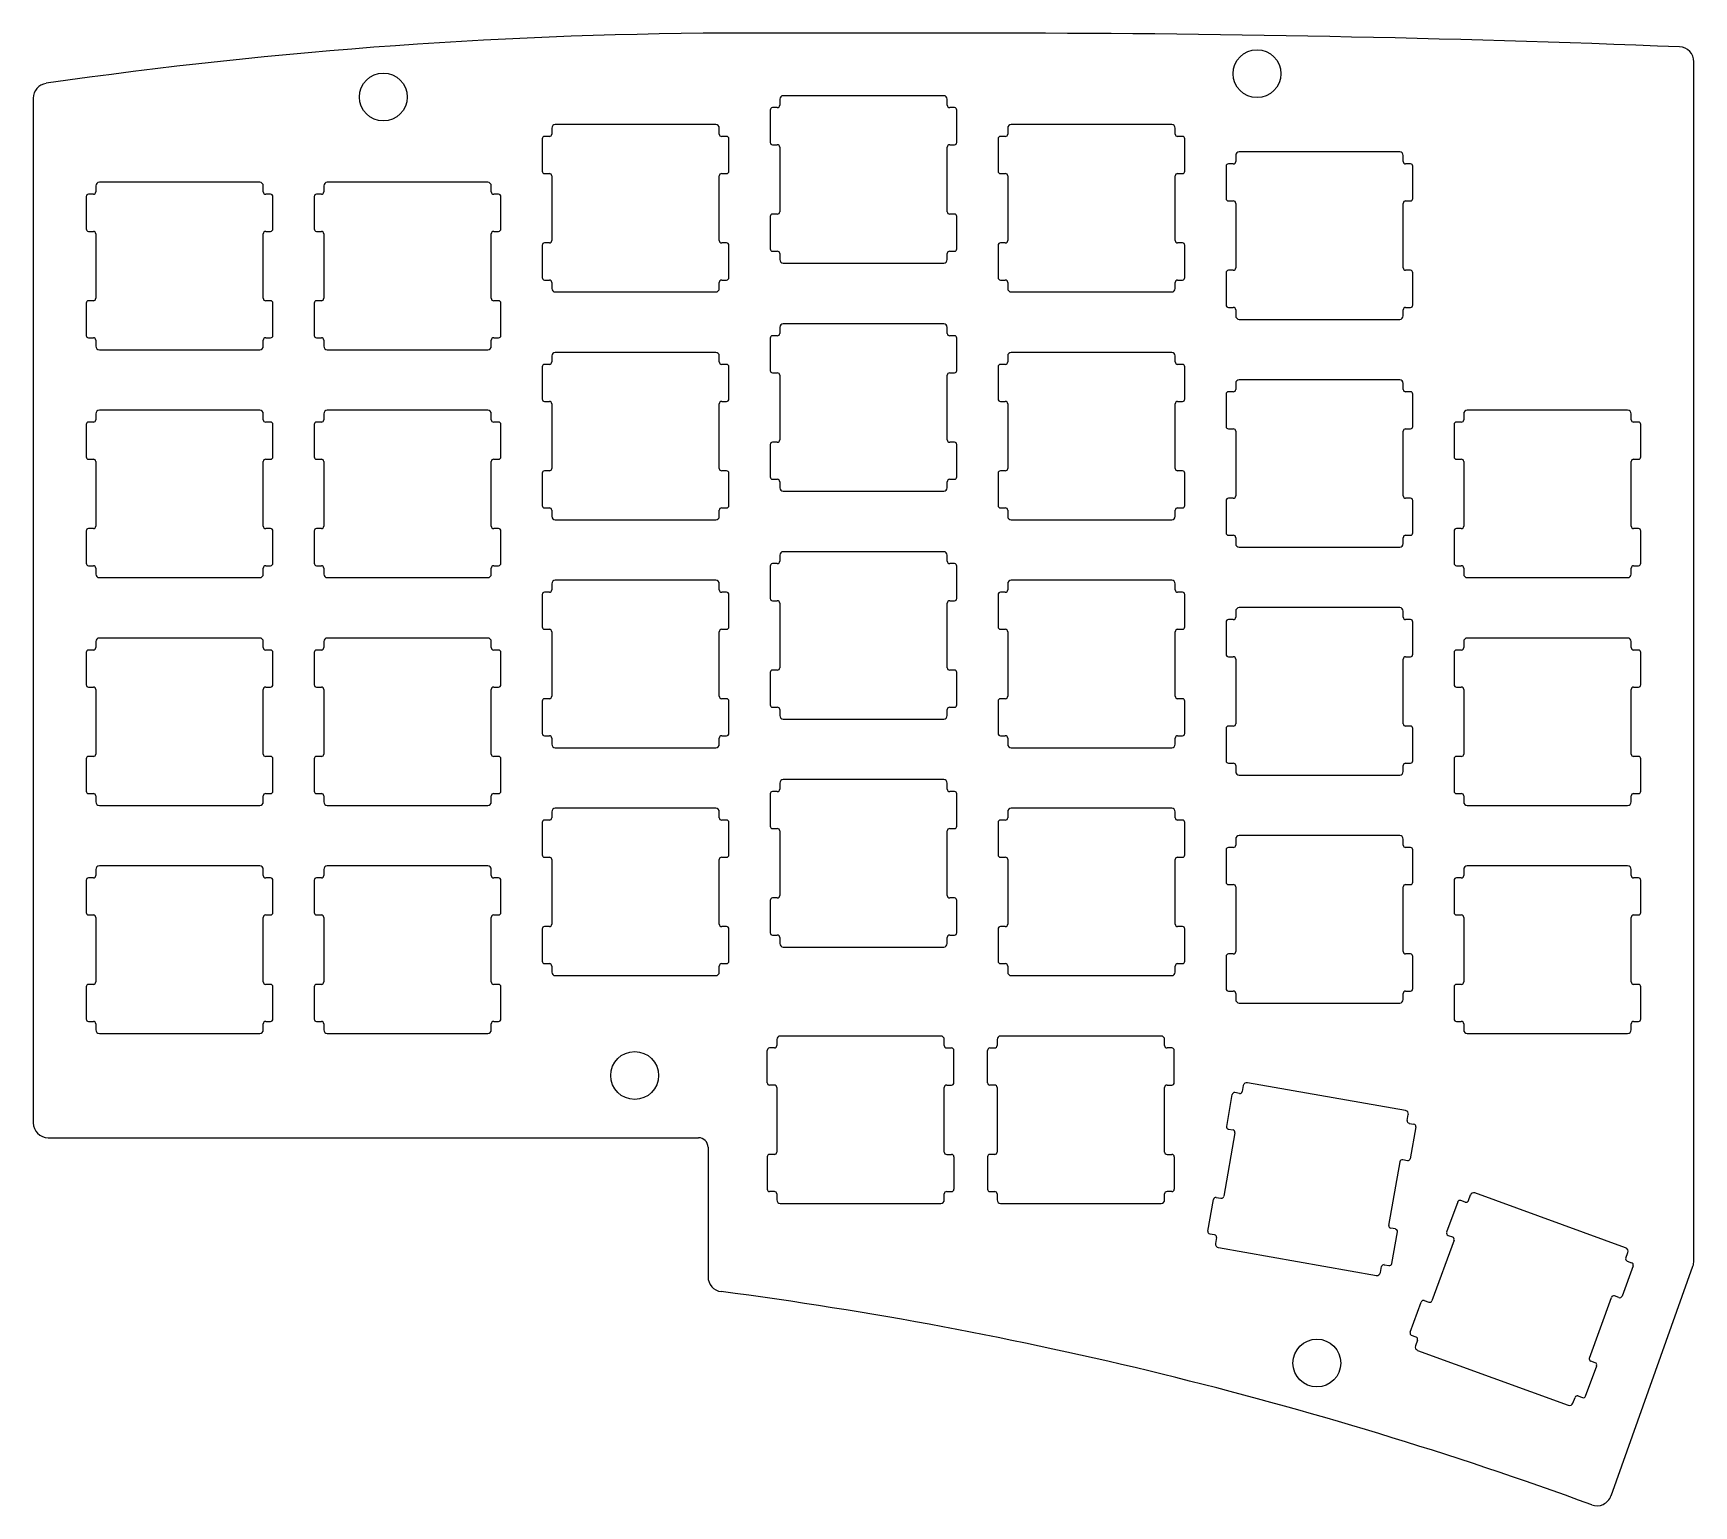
# Model space of a CAD drawing. Header units: millimetres. Extents: x -12 to 127, y -104 to 19.
import ezdxf

# ---------------------------------------------------------------- set-up
doc = ezdxf.new("R2010")
doc.units = ezdxf.units.MM

msp = doc.modelspace()

# ---------------------------------------------------------------- linework, layer by layer
at = {"color": 7, "linetype": 'Continuous', "lineweight": 25}
for p, q in [((66.88, 19.46), (47.42, 19.46)), ((126.53, -83.18), (126.53, 17.07)), ((-12.22, 14.03), (-12.22, -71.62)), ((50.15, 13.94), (50.15, 13.44)), ((63.85, 14.24), (50.45, 14.24)), ((64.15, 13.44), (64.15, 13.94)), ((49.35, 13.04), (49.35, 10.34)), ((49.95, 13.24), (49.55, 13.24)), ((64.75, 13.24), (64.35, 13.24)), ((64.95, 10.34), (64.95, 13.04)), ((31.1, 11.53), (31.1, 11.03)), ((44.8, 11.83), (31.4, 11.83)), ((45.1, 11.03), (45.1, 11.53)), ((69.2, 11.53), (69.2, 11.03)), ((82.9, 11.83), (69.5, 11.83)), ((83.2, 11.03), (83.2, 11.53)), ((30.3, 10.63), (30.3, 7.93)), ((30.9, 10.83), (30.5, 10.83)), ((45.7, 10.83), (45.3, 10.83)), ((45.9, 7.93), (45.9, 10.63)), ((49.55, 10.14), (49.95, 10.14)), ((50.15, 9.94), (50.15, 4.54)), ((64.15, 4.54), (64.15, 9.94)), ((64.35, 10.14), (64.75, 10.14)), ((68.4, 10.63), (68.4, 7.93)), ((69, 10.83), (68.6, 10.83)), ((83.8, 10.83), (83.4, 10.83)), ((84, 7.93), (84, 10.63)), ((87.45, 8.34), (87.45, 5.64)), ((88.05, 8.54), (87.65, 8.54)), ((88.25, 9.24), (88.25, 8.74)), ((101.95, 9.54), (88.55, 9.54)), ((102.25, 8.74), (102.25, 9.24)), ((102.85, 8.54), (102.45, 8.54)), ((103.05, 5.64), (103.05, 8.34)), ((6.7, 7), (-6.7, 7)), ((25.75, 7), (12.35, 7)), ((30.5, 7.73), (30.9, 7.73)), ((31.1, 7.53), (31.1, 2.13)), ((45.1, 2.13), (45.1, 7.53)), ((45.3, 7.73), (45.7, 7.73)), ((68.6, 7.73), (69, 7.73)), ((69.2, 7.53), (69.2, 2.13)), ((83.2, 2.13), (83.2, 7.53)), ((83.4, 7.73), (83.8, 7.73)), ((-7.8, 5.8), (-7.8, 3.1)), ((-7.2, 6), (-7.6, 6)), ((-7, 6.7), (-7, 6.2)), ((7, 6.2), (7, 6.7)), ((7.6, 6), (7.2, 6)), ((7.8, 3.1), (7.8, 5.8)), ((11.25, 5.8), (11.25, 3.1)), ((11.85, 6), (11.45, 6)), ((12.05, 6.7), (12.05, 6.2)), ((26.05, 6.2), (26.05, 6.7)), ((26.65, 6), (26.25, 6)), ((26.85, 3.1), (26.85, 5.8)), ((49.95, 4.34), (49.55, 4.34)), ((64.75, 4.34), (64.35, 4.34)), ((87.65, 5.44), (88.05, 5.44)), ((88.25, 5.24), (88.25, -0.16)), ((102.25, -0.16), (102.25, 5.24)), ((102.45, 5.44), (102.85, 5.44)), ((-7.6, 2.9), (-7.2, 2.9)), ((7.2, 2.9), (7.6, 2.9)), ((11.45, 2.9), (11.85, 2.9)), ((26.25, 2.9), (26.65, 2.9)), ((49.35, 4.14), (49.35, 1.44)), ((64.95, 1.44), (64.95, 4.14)), ((-7, 2.7), (-7, -2.7)), ((7, -2.7), (7, 2.7)), ((12.05, 2.7), (12.05, -2.7)), ((26.05, -2.7), (26.05, 2.7)), ((30.3, 1.73), (30.3, -0.97)), ((30.9, 1.93), (30.5, 1.93)), ((45.7, 1.93), (45.3, 1.93)), ((45.9, -0.97), (45.9, 1.73)), ((68.4, 1.73), (68.4, -0.97)), ((69, 1.93), (68.6, 1.93)), ((83.8, 1.93), (83.4, 1.93)), ((84, -0.97), (84, 1.73)), ((49.55, 1.24), (49.95, 1.24)), ((50.15, 1.04), (50.15, 0.54)), ((50.45, 0.24), (63.85, 0.24)), ((64.15, 0.54), (64.15, 1.04)), ((64.35, 1.24), (64.75, 1.24)), ((30.5, -1.17), (30.9, -1.17)), ((31.1, -1.37), (31.1, -1.87)), ((45.1, -1.87), (45.1, -1.37)), ((45.3, -1.17), (45.7, -1.17)), ((68.6, -1.17), (69, -1.17)), ((69.2, -1.37), (69.2, -1.87)), ((83.2, -1.87), (83.2, -1.37)), ((83.4, -1.17), (83.8, -1.17)), ((87.45, -0.56), (87.45, -3.26)), ((88.05, -0.36), (87.65, -0.36)), ((102.85, -0.36), (102.45, -0.36)), ((103.05, -3.26), (103.05, -0.56)), ((31.4, -2.17), (44.8, -2.17)), ((69.5, -2.17), (82.9, -2.17)), ((-7.8, -3.1), (-7.8, -5.8)), ((-7.2, -2.9), (-7.6, -2.9)), ((7.6, -2.9), (7.2, -2.9)), ((7.8, -5.8), (7.8, -3.1)), ((11.25, -3.1), (11.25, -5.8)), ((11.85, -2.9), (11.45, -2.9)), ((26.65, -2.9), (26.25, -2.9)), ((26.85, -5.8), (26.85, -3.1)), ((87.65, -3.46), (88.05, -3.46)), ((88.25, -3.66), (88.25, -4.16)), ((102.25, -4.16), (102.25, -3.66)), ((102.45, -3.46), (102.85, -3.46)), ((50.15, -5.13), (50.15, -5.63)), ((63.85, -4.83), (50.45, -4.83)), ((64.15, -5.63), (64.15, -5.13)), ((88.55, -4.46), (101.95, -4.46)), ((-7.6, -6), (-7.2, -6)), ((-7, -6.2), (-7, -6.7)), ((7, -6.7), (7, -6.2)), ((7.2, -6), (7.6, -6)), ((11.45, -6), (11.85, -6)), ((12.05, -6.2), (12.05, -6.7)), ((26.05, -6.7), (26.05, -6.2)), ((26.25, -6), (26.65, -6)), ((49.35, -6.03), (49.35, -8.73)), ((49.95, -5.83), (49.55, -5.83)), ((64.75, -5.83), (64.35, -5.83)), ((64.95, -8.73), (64.95, -6.03)), ((-6.7, -7), (6.7, -7)), ((12.35, -7), (25.75, -7)), ((30.9, -8.22), (30.5, -8.22)), ((31.1, -7.52), (31.1, -8.02)), ((44.8, -7.22), (31.4, -7.22)), ((45.1, -8.02), (45.1, -7.52)), ((45.7, -8.22), (45.3, -8.22)), ((69, -8.22), (68.6, -8.22)), ((69.2, -7.52), (69.2, -8.02)), ((82.9, -7.22), (69.5, -7.22)), ((83.2, -8.02), (83.2, -7.52)), ((83.8, -8.22), (83.4, -8.22)), ((30.3, -8.42), (30.3, -11.12)), ((45.9, -11.12), (45.9, -8.42)), ((49.55, -8.93), (49.95, -8.93)), ((50.15, -9.13), (50.15, -14.53)), ((64.15, -14.53), (64.15, -9.13)), ((64.35, -8.93), (64.75, -8.93)), ((68.4, -8.42), (68.4, -11.12)), ((84, -11.12), (84, -8.42)), ((101.95, -9.51), (88.55, -9.51)), ((87.45, -10.71), (87.45, -13.41)), ((88.05, -10.51), (87.65, -10.51)), ((88.25, -9.81), (88.25, -10.31)), ((102.25, -10.31), (102.25, -9.81)), ((102.85, -10.51), (102.45, -10.51)), ((103.05, -13.41), (103.05, -10.71)), ((-7, -12.35), (-7, -12.85)), ((6.7, -12.05), (-6.7, -12.05)), ((7, -12.85), (7, -12.35)), ((12.05, -12.35), (12.05, -12.85)), ((25.75, -12.05), (12.35, -12.05)), ((26.05, -12.85), (26.05, -12.35)), ((30.5, -11.32), (30.9, -11.32)), ((31.1, -11.52), (31.1, -16.92)), ((45.1, -16.92), (45.1, -11.52)), ((45.3, -11.32), (45.7, -11.32)), ((68.6, -11.32), (69, -11.32)), ((69.2, -11.52), (69.2, -16.92)), ((83.2, -16.92), (83.2, -11.52)), ((83.4, -11.32), (83.8, -11.32)), ((107.3, -12.35), (107.3, -12.85)), ((121, -12.05), (107.6, -12.05)), ((121.3, -12.85), (121.3, -12.35)), ((-7.8, -13.25), (-7.8, -15.95)), ((-7.2, -13.05), (-7.6, -13.05)), ((7.6, -13.05), (7.2, -13.05)), ((7.8, -15.95), (7.8, -13.25)), ((11.25, -13.25), (11.25, -15.95)), ((11.85, -13.05), (11.45, -13.05)), ((26.65, -13.05), (26.25, -13.05)), ((26.85, -15.95), (26.85, -13.25)), ((87.65, -13.61), (88.05, -13.61)), ((88.25, -13.81), (88.25, -19.21)), ((102.25, -19.21), (102.25, -13.81)), ((102.45, -13.61), (102.85, -13.61)), ((106.5, -13.25), (106.5, -15.95)), ((107.1, -13.05), (106.7, -13.05)), ((121.9, -13.05), (121.5, -13.05)), ((122.1, -15.95), (122.1, -13.25)), ((49.35, -14.93), (49.35, -17.63)), ((49.95, -14.73), (49.55, -14.73)), ((64.75, -14.73), (64.35, -14.73)), ((64.95, -17.63), (64.95, -14.93)), ((-7.6, -16.15), (-7.2, -16.15)), ((-7, -16.35), (-7, -21.75)), ((7, -21.75), (7, -16.35)), ((7.2, -16.15), (7.6, -16.15)), ((11.45, -16.15), (11.85, -16.15)), ((12.05, -16.35), (12.05, -21.75)), ((26.05, -21.75), (26.05, -16.35)), ((26.25, -16.15), (26.65, -16.15)), ((106.7, -16.15), (107.1, -16.15)), ((107.3, -16.35), (107.3, -21.75)), ((121.3, -21.75), (121.3, -16.35)), ((121.5, -16.15), (121.9, -16.15)), ((30.3, -17.32), (30.3, -20.02)), ((30.9, -17.12), (30.5, -17.12)), ((45.7, -17.12), (45.3, -17.12)), ((45.9, -20.02), (45.9, -17.32)), ((49.55, -17.83), (49.95, -17.83)), ((50.15, -18.03), (50.15, -18.53)), ((64.15, -18.53), (64.15, -18.03)), ((64.35, -17.83), (64.75, -17.83)), ((68.4, -17.32), (68.4, -20.02)), ((69, -17.12), (68.6, -17.12)), ((83.8, -17.12), (83.4, -17.12)), ((84, -20.02), (84, -17.32)), ((50.45, -18.83), (63.85, -18.83)), ((88.05, -19.41), (87.65, -19.41)), ((102.85, -19.41), (102.45, -19.41)), ((30.5, -20.22), (30.9, -20.22)), ((31.1, -20.42), (31.1, -20.92)), ((45.1, -20.92), (45.1, -20.42)), ((45.3, -20.22), (45.7, -20.22)), ((68.6, -20.22), (69, -20.22)), ((69.2, -20.42), (69.2, -20.92)), ((83.2, -20.92), (83.2, -20.42)), ((83.4, -20.22), (83.8, -20.22)), ((87.45, -19.61), (87.45, -22.31)), ((103.05, -22.31), (103.05, -19.61)), ((-7.8, -22.15), (-7.8, -24.85)), ((-7.2, -21.95), (-7.6, -21.95)), ((7.6, -21.95), (7.2, -21.95)), ((7.8, -24.85), (7.8, -22.15)), ((11.25, -22.15), (11.25, -24.85)), ((11.85, -21.95), (11.45, -21.95)), ((26.65, -21.95), (26.25, -21.95)), ((26.85, -24.85), (26.85, -22.15)), ((31.4, -21.22), (44.8, -21.22)), ((69.5, -21.22), (82.9, -21.22)), ((106.5, -22.15), (106.5, -24.85)), ((107.1, -21.95), (106.7, -21.95)), ((121.9, -21.95), (121.5, -21.95)), ((122.1, -24.85), (122.1, -22.15)), ((87.65, -22.51), (88.05, -22.51)), ((88.25, -22.71), (88.25, -23.21)), ((88.55, -23.51), (101.95, -23.51)), ((102.25, -23.21), (102.25, -22.71)), ((102.45, -22.51), (102.85, -22.51)), ((49.95, -24.88), (49.55, -24.88)), ((50.15, -24.18), (50.15, -24.68)), ((63.85, -23.88), (50.45, -23.88)), ((64.15, -24.68), (64.15, -24.18)), ((64.75, -24.88), (64.35, -24.88)), ((-7.6, -25.05), (-7.2, -25.05)), ((-7, -25.25), (-7, -25.75)), ((-6.7, -26.05), (6.7, -26.05)), ((7, -25.75), (7, -25.25)), ((7.2, -25.05), (7.6, -25.05)), ((11.45, -25.05), (11.85, -25.05)), ((12.05, -25.25), (12.05, -25.75)), ((12.35, -26.05), (25.75, -26.05)), ((26.05, -25.75), (26.05, -25.25)), ((26.25, -25.05), (26.65, -25.05)), ((44.8, -26.27), (31.4, -26.27)), ((49.35, -25.08), (49.35, -27.78)), ((64.95, -27.78), (64.95, -25.08)), ((82.9, -26.27), (69.5, -26.27)), ((106.7, -25.05), (107.1, -25.05)), ((107.3, -25.25), (107.3, -25.75)), ((107.6, -26.05), (121, -26.05)), ((121.3, -25.75), (121.3, -25.25)), ((121.5, -25.05), (121.9, -25.05)), ((30.3, -27.47), (30.3, -30.17)), ((30.9, -27.27), (30.5, -27.27)), ((31.1, -26.57), (31.1, -27.07)), ((45.1, -27.07), (45.1, -26.57)), ((45.7, -27.27), (45.3, -27.27)), ((45.9, -30.17), (45.9, -27.47)), ((68.4, -27.47), (68.4, -30.17)), ((69, -27.27), (68.6, -27.27)), ((69.2, -26.57), (69.2, -27.07)), ((83.2, -27.07), (83.2, -26.57)), ((83.8, -27.27), (83.4, -27.27)), ((84, -30.17), (84, -27.47)), ((49.55, -27.98), (49.95, -27.98)), ((50.15, -28.18), (50.15, -33.58)), ((64.15, -33.58), (64.15, -28.18)), ((64.35, -27.98), (64.75, -27.98)), ((88.25, -28.86), (88.25, -29.36)), ((101.95, -28.56), (88.55, -28.56)), ((102.25, -29.36), (102.25, -28.86)), ((30.5, -30.37), (30.9, -30.37)), ((45.3, -30.37), (45.7, -30.37)), ((68.6, -30.37), (69, -30.37)), ((83.4, -30.37), (83.8, -30.37)), ((87.45, -29.76), (87.45, -32.46)), ((88.05, -29.56), (87.65, -29.56)), ((102.85, -29.56), (102.45, -29.56)), ((103.05, -32.46), (103.05, -29.76)), ((-7, -31.4), (-7, -31.9)), ((6.7, -31.1), (-6.7, -31.1)), ((7, -31.9), (7, -31.4)), ((12.05, -31.4), (12.05, -31.9)), ((25.75, -31.1), (12.35, -31.1)), ((26.05, -31.9), (26.05, -31.4)), ((31.1, -30.57), (31.1, -35.97)), ((45.1, -35.97), (45.1, -30.57)), ((69.2, -30.57), (69.2, -35.97)), ((83.2, -35.97), (83.2, -30.57)), ((107.3, -31.4), (107.3, -31.9)), ((121, -31.1), (107.6, -31.1)), ((121.3, -31.9), (121.3, -31.4)), ((-7.8, -32.3), (-7.8, -35)), ((-7.2, -32.1), (-7.6, -32.1)), ((7.6, -32.1), (7.2, -32.1)), ((7.8, -35), (7.8, -32.3)), ((11.25, -32.3), (11.25, -35)), ((11.85, -32.1), (11.45, -32.1)), ((26.65, -32.1), (26.25, -32.1)), ((26.85, -35), (26.85, -32.3)), ((87.65, -32.66), (88.05, -32.66)), ((88.25, -32.86), (88.25, -38.26)), ((102.25, -38.26), (102.25, -32.86)), ((102.45, -32.66), (102.85, -32.66)), ((106.5, -32.3), (106.5, -35)), ((107.1, -32.1), (106.7, -32.1)), ((121.9, -32.1), (121.5, -32.1)), ((122.1, -35), (122.1, -32.3)), ((49.35, -33.98), (49.35, -36.68)), ((49.95, -33.78), (49.55, -33.78)), ((64.75, -33.78), (64.35, -33.78)), ((64.95, -36.68), (64.95, -33.98)), ((-7.6, -35.2), (-7.2, -35.2)), ((-7, -35.4), (-7, -40.8)), ((7, -40.8), (7, -35.4)), ((7.2, -35.2), (7.6, -35.2)), ((11.45, -35.2), (11.85, -35.2)), ((12.05, -35.4), (12.05, -40.8)), ((26.05, -40.8), (26.05, -35.4)), ((26.25, -35.2), (26.65, -35.2)), ((106.7, -35.2), (107.1, -35.2)), ((107.3, -35.4), (107.3, -40.8)), ((121.3, -40.8), (121.3, -35.4)), ((121.5, -35.2), (121.9, -35.2)), ((30.3, -36.37), (30.3, -39.07)), ((30.9, -36.17), (30.5, -36.17)), ((45.7, -36.17), (45.3, -36.17)), ((45.9, -39.07), (45.9, -36.37)), ((49.55, -36.88), (49.95, -36.88)), ((50.15, -37.08), (50.15, -37.58)), ((64.15, -37.58), (64.15, -37.08)), ((64.35, -36.88), (64.75, -36.88)), ((68.4, -36.37), (68.4, -39.07)), ((69, -36.17), (68.6, -36.17)), ((83.8, -36.17), (83.4, -36.17)), ((84, -39.07), (84, -36.37)), ((50.45, -37.88), (63.85, -37.88)), ((87.45, -38.66), (87.45, -41.36)), ((88.05, -38.46), (87.65, -38.46)), ((102.85, -38.46), (102.45, -38.46)), ((103.05, -41.36), (103.05, -38.66)), ((30.5, -39.27), (30.9, -39.27)), ((31.1, -39.47), (31.1, -39.97)), ((45.1, -39.97), (45.1, -39.47)), ((45.3, -39.27), (45.7, -39.27)), ((68.6, -39.27), (69, -39.27)), ((69.2, -39.47), (69.2, -39.97)), ((83.2, -39.97), (83.2, -39.47)), ((83.4, -39.27), (83.8, -39.27)), ((-7.8, -41.2), (-7.8, -43.9)), ((-7.2, -41), (-7.6, -41)), ((7.6, -41), (7.2, -41)), ((7.8, -43.9), (7.8, -41.2)), ((11.25, -41.2), (11.25, -43.9)), ((11.85, -41), (11.45, -41)), ((26.65, -41), (26.25, -41)), ((26.85, -43.9), (26.85, -41.2)), ((31.4, -40.27), (44.8, -40.27)), ((69.5, -40.27), (82.9, -40.27)), ((87.65, -41.56), (88.05, -41.56)), ((102.45, -41.56), (102.85, -41.56)), ((106.5, -41.2), (106.5, -43.9)), ((107.1, -41), (106.7, -41)), ((121.9, -41), (121.5, -41)), ((122.1, -43.9), (122.1, -41.2)), ((63.85, -42.93), (50.45, -42.93)), ((88.25, -41.76), (88.25, -42.26)), ((88.55, -42.56), (101.95, -42.56)), ((102.25, -42.26), (102.25, -41.76)), ((-7.6, -44.1), (-7.2, -44.1)), ((-7, -44.3), (-7, -44.8)), ((7, -44.8), (7, -44.3)), ((7.2, -44.1), (7.6, -44.1)), ((11.45, -44.1), (11.85, -44.1)), ((12.05, -44.3), (12.05, -44.8)), ((26.05, -44.8), (26.05, -44.3)), ((26.25, -44.1), (26.65, -44.1)), ((49.35, -44.13), (49.35, -46.83)), ((49.95, -43.93), (49.55, -43.93)), ((50.15, -43.23), (50.15, -43.73)), ((64.15, -43.73), (64.15, -43.23)), ((64.75, -43.93), (64.35, -43.93)), ((64.95, -46.83), (64.95, -44.13)), ((106.7, -44.1), (107.1, -44.1)), ((107.3, -44.3), (107.3, -44.8)), ((121.3, -44.8), (121.3, -44.3)), ((121.5, -44.1), (121.9, -44.1)), ((-6.7, -45.1), (6.7, -45.1)), ((12.35, -45.1), (25.75, -45.1)), ((31.1, -45.62), (31.1, -46.12)), ((44.8, -45.32), (31.4, -45.32)), ((45.1, -46.12), (45.1, -45.62)), ((69.2, -45.62), (69.2, -46.12)), ((82.9, -45.32), (69.5, -45.32)), ((83.2, -46.12), (83.2, -45.62)), ((107.6, -45.1), (121, -45.1)), ((30.3, -46.52), (30.3, -49.22)), ((30.9, -46.32), (30.5, -46.32)), ((45.7, -46.32), (45.3, -46.32)), ((45.9, -49.22), (45.9, -46.52)), ((49.55, -47.03), (49.95, -47.03)), ((64.35, -47.03), (64.75, -47.03)), ((68.4, -46.52), (68.4, -49.22)), ((69, -46.32), (68.6, -46.32)), ((83.8, -46.32), (83.4, -46.32)), ((84, -49.22), (84, -46.52)), ((50.15, -47.23), (50.15, -52.63)), ((64.15, -52.63), (64.15, -47.23)), ((88.25, -47.91), (88.25, -48.41)), ((101.95, -47.61), (88.55, -47.61)), ((102.25, -48.41), (102.25, -47.91)), ((30.5, -49.42), (30.9, -49.42)), ((31.1, -49.62), (31.1, -55.02)), ((45.1, -55.02), (45.1, -49.62)), ((45.3, -49.42), (45.7, -49.42)), ((68.6, -49.42), (69, -49.42)), ((69.2, -49.62), (69.2, -55.02)), ((83.2, -55.02), (83.2, -49.62)), ((83.4, -49.42), (83.8, -49.42)), ((87.45, -48.81), (87.45, -51.51)), ((88.05, -48.61), (87.65, -48.61)), ((102.85, -48.61), (102.45, -48.61)), ((103.05, -51.51), (103.05, -48.81)), ((-7.2, -51.15), (-7.6, -51.15)), ((-7, -50.45), (-7, -50.95)), ((6.7, -50.15), (-6.7, -50.15)), ((7, -50.95), (7, -50.45)), ((7.6, -51.15), (7.2, -51.15)), ((11.85, -51.15), (11.45, -51.15)), ((12.05, -50.45), (12.05, -50.95)), ((25.75, -50.15), (12.35, -50.15)), ((26.05, -50.95), (26.05, -50.45)), ((26.65, -51.15), (26.25, -51.15)), ((107.1, -51.15), (106.7, -51.15)), ((107.3, -50.45), (107.3, -50.95)), ((121, -50.15), (107.6, -50.15)), ((121.3, -50.95), (121.3, -50.45)), ((121.9, -51.15), (121.5, -51.15)), ((-7.8, -51.35), (-7.8, -54.05)), ((7.8, -54.05), (7.8, -51.35)), ((11.25, -51.35), (11.25, -54.05)), ((26.85, -54.05), (26.85, -51.35)), ((87.65, -51.71), (88.05, -51.71)), ((88.25, -51.91), (88.25, -57.31)), ((102.25, -57.31), (102.25, -51.91)), ((102.45, -51.71), (102.85, -51.71)), ((106.5, -51.35), (106.5, -54.05)), ((122.1, -54.05), (122.1, -51.35)), ((49.35, -53.03), (49.35, -55.73)), ((49.95, -52.83), (49.55, -52.83)), ((64.75, -52.83), (64.35, -52.83)), ((64.95, -55.73), (64.95, -53.03)), ((-7.6, -54.25), (-7.2, -54.25)), ((-7, -54.45), (-7, -59.85)), ((7, -59.85), (7, -54.45)), ((7.2, -54.25), (7.6, -54.25)), ((11.45, -54.25), (11.85, -54.25)), ((12.05, -54.45), (12.05, -59.85)), ((26.05, -59.85), (26.05, -54.45)), ((26.25, -54.25), (26.65, -54.25)), ((30.3, -55.42), (30.3, -58.12)), ((30.9, -55.22), (30.5, -55.22)), ((45.7, -55.22), (45.3, -55.22)), ((45.9, -58.12), (45.9, -55.42)), ((68.4, -55.42), (68.4, -58.12)), ((69, -55.22), (68.6, -55.22)), ((83.8, -55.22), (83.4, -55.22)), ((84, -58.12), (84, -55.42)), ((106.7, -54.25), (107.1, -54.25)), ((107.3, -54.45), (107.3, -59.85)), ((121.3, -59.85), (121.3, -54.45)), ((121.5, -54.25), (121.9, -54.25)), ((49.55, -55.93), (49.95, -55.93)), ((50.15, -56.13), (50.15, -56.63)), ((64.15, -56.63), (64.15, -56.13)), ((64.35, -55.93), (64.75, -55.93)), ((50.45, -56.93), (63.85, -56.93)), ((87.45, -57.71), (87.45, -60.41)), ((88.05, -57.51), (87.65, -57.51)), ((102.85, -57.51), (102.45, -57.51)), ((103.05, -60.41), (103.05, -57.71)), ((30.5, -58.32), (30.9, -58.32)), ((31.1, -58.52), (31.1, -59.02)), ((31.4, -59.32), (44.8, -59.32)), ((45.1, -59.02), (45.1, -58.52)), ((45.3, -58.32), (45.7, -58.32)), ((68.6, -58.32), (69, -58.32)), ((69.2, -58.52), (69.2, -59.02)), ((69.5, -59.32), (82.9, -59.32)), ((83.2, -59.02), (83.2, -58.52)), ((83.4, -58.32), (83.8, -58.32)), ((-7.8, -60.25), (-7.8, -62.95)), ((-7.2, -60.05), (-7.6, -60.05)), ((7.6, -60.05), (7.2, -60.05)), ((7.8, -62.95), (7.8, -60.25)), ((11.25, -60.25), (11.25, -62.95)), ((11.85, -60.05), (11.45, -60.05)), ((26.65, -60.05), (26.25, -60.05)), ((26.85, -62.95), (26.85, -60.25)), ((87.65, -60.61), (88.05, -60.61)), ((88.25, -60.81), (88.25, -61.31)), ((102.25, -61.31), (102.25, -60.81)), ((102.45, -60.61), (102.85, -60.61)), ((106.5, -60.25), (106.5, -62.95)), ((107.1, -60.05), (106.7, -60.05)), ((121.9, -60.05), (121.5, -60.05)), ((122.1, -62.95), (122.1, -60.25)), ((88.55, -61.61), (101.95, -61.61)), ((-7.6, -63.15), (-7.2, -63.15)), ((-7, -63.35), (-7, -63.85)), ((7, -63.85), (7, -63.35)), ((7.2, -63.15), (7.6, -63.15)), ((11.45, -63.15), (11.85, -63.15)), ((12.05, -63.35), (12.05, -63.85)), ((26.05, -63.85), (26.05, -63.35)), ((26.25, -63.15), (26.65, -63.15)), ((106.7, -63.15), (107.1, -63.15)), ((107.3, -63.35), (107.3, -63.85)), ((121.3, -63.85), (121.3, -63.35)), ((121.5, -63.15), (121.9, -63.15)), ((-6.7, -64.15), (6.7, -64.15)), ((12.35, -64.15), (25.75, -64.15)), ((49.9, -64.67), (49.9, -65.17)), ((63.6, -64.37), (50.2, -64.37)), ((63.9, -65.17), (63.9, -64.67)), ((68.31, -64.67), (68.31, -65.17)), ((82.01, -64.37), (68.61, -64.37)), ((82.31, -65.17), (82.31, -64.67)), ((107.6, -64.15), (121, -64.15)), ((49.1, -68.27), (49.1, -65.57)), ((49.7, -65.37), (49.3, -65.37)), ((64.1, -65.37), (64.5, -65.37)), ((64.7, -68.27), (64.7, -65.57)), ((67.51, -68.27), (67.51, -65.57)), ((67.71, -65.37), (68.11, -65.37)), ((82.91, -65.37), (82.51, -65.37)), ((83.11, -68.27), (83.11, -65.57)), ((49.7, -68.47), (49.3, -68.47)), ((49.9, -68.67), (49.9, -74.07)), ((63.9, -74.07), (63.9, -68.67)), ((64.1, -68.47), (64.5, -68.47)), ((68.11, -68.47), (67.71, -68.47)), ((68.31, -68.67), (68.31, -74.07)), ((82.31, -74.07), (82.31, -68.67)), ((82.51, -68.47), (82.91, -68.47)), ((87.94, -69.26), (87.47, -71.92)), ((88.57, -69.17), (88.17, -69.1)), ((88.88, -68.51), (88.8, -69.01)), ((102.43, -70.6), (89.23, -68.27)), ((102.59, -71.44), (102.67, -70.94)), ((102.75, -71.67), (103.14, -71.74)), ((103.3, -71.97), (102.83, -74.63)), ((-10.97, -72.88), (43.36, -72.88)), ((88.19, -72.45), (87.25, -77.77)), ((87.63, -72.15), (88.03, -72.22)), ((44.16, -73.67), (44.16, -84.5)), ((49.1, -74.47), (49.1, -77.17)), ((49.7, -74.27), (49.3, -74.27)), ((64.1, -74.27), (64.5, -74.27)), ((64.7, -74.47), (64.7, -77.17)), ((67.51, -74.47), (67.51, -77.17)), ((68.11, -74.27), (67.71, -74.27)), ((82.51, -74.27), (82.91, -74.27)), ((83.11, -74.47), (83.11, -77.17)), ((101.04, -80.2), (101.98, -74.88)), ((102.6, -74.79), (102.21, -74.72)), ((49.7, -77.37), (49.3, -77.37)), ((49.9, -77.57), (49.9, -78.07)), ((63.9, -78.07), (63.9, -77.57)), ((64.1, -77.37), (64.5, -77.37)), ((67.71, -77.37), (68.11, -77.37)), ((68.31, -77.57), (68.31, -78.07)), ((82.31, -78.07), (82.31, -77.57)), ((82.91, -77.37), (82.51, -77.37)), ((107.85, -77.67), (107.68, -78.14)), ((120.83, -82.07), (108.24, -77.49)), ((50.2, -78.37), (63.6, -78.37)), ((68.61, -78.37), (82.01, -78.37)), ((85.93, -80.68), (86.4, -78.03)), ((86.63, -77.86), (87.02, -77.93)), ((106.8, -78.24), (105.87, -80.78)), ((107.43, -78.26), (107.05, -78.12)), ((101.6, -80.5), (101.2, -80.43)), ((86.48, -80.99), (86.09, -80.92)), ((86.64, -81.22), (86.56, -81.71)), ((101.29, -83.39), (101.76, -80.73)), ((106.49, -81.43), (104.64, -86.5)), ((105.99, -81.04), (106.37, -81.17)), ((86.8, -82.06), (100, -84.38)), ((120.84, -82.93), (121.01, -82.46)), ((120.96, -83.18), (121.33, -83.32)), ((100.35, -84.14), (100.43, -83.65)), ((100.66, -83.49), (101.06, -83.56)), ((119.61, -102.81), (126.45, -83.6)), ((121.45, -83.58), (120.53, -86.11)), ((102.83, -89.14), (103.75, -86.61)), ((104.01, -86.49), (104.38, -86.62)), ((117.8, -91.29), (119.64, -86.22)), ((120.27, -86.23), (119.9, -86.1)), ((103.32, -89.54), (102.95, -89.4)), ((103.44, -89.79), (103.27, -90.26)), ((103.45, -90.65), (116.04, -95.23)), ((118.29, -91.68), (117.91, -91.55)), ((117.49, -94.48), (118.41, -91.94)), ((116.43, -95.05), (116.6, -94.58)), ((116.85, -94.46), (117.23, -94.6))]:
    msp.add_line(p, q, dxfattribs=at)
for centre in [(90.03, 16.08), (17.03, 14.13), (38.03, -67.67), (95.03, -91.71)]:
    msp.add_circle(centre, 2, dxfattribs=at)
for centre, radius, start, end in [((47.42, -391.49), 410.96, 90, 98.1939), ((66.88, -1466.6), 1486.07, 87.74617, 90), ((125.28, 17.07), 1.25, 0, 87.7462), ((-10.97, 14.03), 1.25, 98.1939, 180), ((50.45, 13.94), 0.3, 90, 180), ((63.85, 13.94), 0.3, 0, 90), ((49.55, 13.04), 0.2, 90, 180), ((49.95, 13.44), 0.2, 270, 0), ((64.35, 13.44), 0.2, 180, 270), ((64.75, 13.04), 0.2, 0, 90), ((31.4, 11.53), 0.3, 90, 180), ((44.8, 11.53), 0.3, 0, 90), ((69.5, 11.53), 0.3, 90, 180), ((82.9, 11.53), 0.3, 0, 90), ((30.5, 10.63), 0.2, 90, 180), ((30.9, 11.03), 0.2, 270, 0), ((45.3, 11.03), 0.2, 180, 270), ((45.7, 10.63), 0.2, 0, 90), ((49.55, 10.34), 0.2, 180, 270), ((49.95, 9.94), 0.2, 0, 90), ((64.35, 9.94), 0.2, 90, 180), ((64.75, 10.34), 0.2, 270, 0), ((68.6, 10.63), 0.2, 90, 180), ((69, 11.03), 0.2, 270, 0), ((83.4, 11.03), 0.2, 180, 270), ((83.8, 10.63), 0.2, 0, 90), ((87.65, 8.34), 0.2, 90, 180), ((88.05, 8.74), 0.2, 270, 0), ((88.55, 9.24), 0.3, 90, 180), ((101.95, 9.24), 0.3, 0, 90), ((102.45, 8.74), 0.2, 180, 270), ((102.85, 8.34), 0.2, 0, 90), ((-6.7, 6.7), 0.3, 90, 180), ((6.7, 6.7), 0.3, 0, 90), ((12.35, 6.7), 0.3, 90, 180), ((25.75, 6.7), 0.3, 0, 90), ((30.5, 7.93), 0.2, 180, 270), ((30.9, 7.53), 0.2, 0, 90), ((45.3, 7.53), 0.2, 90, 180), ((45.7, 7.93), 0.2, 270, 0), ((68.6, 7.93), 0.2, 180, 270), ((69, 7.53), 0.2, 0, 90), ((83.4, 7.53), 0.2, 90, 180), ((83.8, 7.93), 0.2, 270, 0), ((-7.6, 5.8), 0.2, 90, 180), ((-7.2, 6.2), 0.2, 270, 0), ((7.2, 6.2), 0.2, 180, 270), ((7.6, 5.8), 0.2, 0, 90), ((11.45, 5.8), 0.2, 90, 180), ((11.85, 6.2), 0.2, 270, 0), ((26.25, 6.2), 0.2, 180, 270), ((26.65, 5.8), 0.2, 0, 90), ((87.65, 5.64), 0.2, 180, 270), ((102.85, 5.64), 0.2, 270, 0), ((49.55, 4.14), 0.2, 90, 180), ((49.95, 4.54), 0.2, 270, 0), ((64.35, 4.54), 0.2, 180, 270), ((64.75, 4.14), 0.2, 0, 90), ((88.05, 5.24), 0.2, 0, 90), ((102.45, 5.24), 0.2, 90, 180), ((-7.6, 3.1), 0.2, 180, 270), ((-7.2, 2.7), 0.2, 0, 90), ((7.2, 2.7), 0.2, 90, 180), ((7.6, 3.1), 0.2, 270, 0), ((11.45, 3.1), 0.2, 180, 270), ((11.85, 2.7), 0.2, 0, 90), ((26.25, 2.7), 0.2, 90, 180), ((26.65, 3.1), 0.2, 270, 0), ((30.5, 1.73), 0.2, 90, 180), ((30.9, 2.13), 0.2, 270, 0), ((45.3, 2.13), 0.2, 180, 270), ((45.7, 1.73), 0.2, 0, 90), ((49.55, 1.44), 0.2, 180, 270), ((64.75, 1.44), 0.2, 270, 0), ((68.6, 1.73), 0.2, 90, 180), ((69, 2.13), 0.2, 270, 0), ((83.4, 2.13), 0.2, 180, 270), ((83.8, 1.73), 0.2, 0, 90), ((49.95, 1.04), 0.2, 0, 90), ((50.45, 0.54), 0.3, 180, 270), ((63.85, 0.54), 0.3, 270, 0), ((64.35, 1.04), 0.2, 90, 180), ((30.5, -0.97), 0.2, 180, 270), ((30.9, -1.37), 0.2, 0, 90), ((45.3, -1.37), 0.2, 90, 180), ((45.7, -0.97), 0.2, 270, 0), ((68.6, -0.97), 0.2, 180, 270), ((69, -1.37), 0.2, 0, 90), ((83.4, -1.37), 0.2, 90, 180), ((83.8, -0.97), 0.2, 270, 0), ((87.65, -0.56), 0.2, 90, 180), ((88.05, -0.16), 0.2, 270, 0), ((102.45, -0.16), 0.2, 180, 270), ((102.85, -0.56), 0.2, 0, 90), ((-7.2, -2.7), 0.2, 270, 0), ((7.2, -2.7), 0.2, 180, 270), ((11.85, -2.7), 0.2, 270, 0), ((26.25, -2.7), 0.2, 180, 270), ((31.4, -1.87), 0.3, 180, 270), ((44.8, -1.87), 0.3, 270, 0), ((69.5, -1.87), 0.3, 180, 270), ((82.9, -1.87), 0.3, 270, 0), ((-7.6, -3.1), 0.2, 90, 180), ((7.6, -3.1), 0.2, 0, 90), ((11.45, -3.1), 0.2, 90, 180), ((26.65, -3.1), 0.2, 0, 90), ((87.65, -3.26), 0.2, 180, 270), ((88.05, -3.66), 0.2, 0, 90), ((88.55, -4.16), 0.3, 180, 270), ((101.95, -4.16), 0.3, 270, 0), ((102.45, -3.66), 0.2, 90, 180), ((102.85, -3.26), 0.2, 270, 0), ((50.45, -5.13), 0.3, 90, 180), ((63.85, -5.13), 0.3, 0, 90), ((-7.6, -5.8), 0.2, 180, 270), ((-7.2, -6.2), 0.2, 0, 90), ((-6.7, -6.7), 0.3, 180, 270), ((6.7, -6.7), 0.3, 270, 0), ((7.2, -6.2), 0.2, 90, 180), ((7.6, -5.8), 0.2, 270, 0), ((11.45, -5.8), 0.2, 180, 270), ((11.85, -6.2), 0.2, 0, 90), ((12.35, -6.7), 0.3, 180, 270), ((25.75, -6.7), 0.3, 270, 0), ((26.25, -6.2), 0.2, 90, 180), ((26.65, -5.8), 0.2, 270, 0), ((49.55, -6.03), 0.2, 90, 180), ((49.95, -5.63), 0.2, 270, 0), ((64.35, -5.63), 0.2, 180, 270), ((64.75, -6.03), 0.2, 0, 90), ((30.5, -8.42), 0.2, 90, 180), ((30.9, -8.02), 0.2, 270, 0), ((31.4, -7.52), 0.3, 90, 180), ((44.8, -7.52), 0.3, 0, 90), ((45.3, -8.02), 0.2, 180, 270), ((45.7, -8.42), 0.2, 0, 90), ((68.6, -8.42), 0.2, 90, 180), ((69, -8.02), 0.2, 270, 0), ((69.5, -7.52), 0.3, 90, 180), ((82.9, -7.52), 0.3, 0, 90), ((83.4, -8.02), 0.2, 180, 270), ((83.8, -8.42), 0.2, 0, 90), ((49.55, -8.73), 0.2, 180, 270), ((49.95, -9.13), 0.2, 0, 90), ((64.35, -9.13), 0.2, 90, 180), ((64.75, -8.73), 0.2, 270, 0), ((88.55, -9.81), 0.3, 90, 180), ((101.95, -9.81), 0.3, 0, 90), ((87.65, -10.71), 0.2, 90, 180), ((88.05, -10.31), 0.2, 270, 0), ((102.45, -10.31), 0.2, 180, 270), ((102.85, -10.71), 0.2, 0, 90), ((-6.7, -12.35), 0.3, 90, 180), ((6.7, -12.35), 0.3, 0, 90), ((12.35, -12.35), 0.3, 90, 180), ((25.75, -12.35), 0.3, 0, 90), ((30.5, -11.12), 0.2, 180, 270), ((30.9, -11.52), 0.2, 0, 90), ((45.3, -11.52), 0.2, 90, 180), ((45.7, -11.12), 0.2, 270, 0), ((68.6, -11.12), 0.2, 180, 270), ((69, -11.52), 0.2, 0, 90), ((83.4, -11.52), 0.2, 90, 180), ((83.8, -11.12), 0.2, 270, 0), ((107.6, -12.35), 0.3, 90, 180), ((121, -12.35), 0.3, 0, 90), ((-7.6, -13.25), 0.2, 90, 180), ((-7.2, -12.85), 0.2, 270, 0), ((7.2, -12.85), 0.2, 180, 270), ((7.6, -13.25), 0.2, 0, 90), ((11.45, -13.25), 0.2, 90, 180), ((11.85, -12.85), 0.2, 270, 0), ((26.25, -12.85), 0.2, 180, 270), ((26.65, -13.25), 0.2, 0, 90), ((87.65, -13.41), 0.2, 180, 270), ((88.05, -13.81), 0.2, 0, 90), ((102.45, -13.81), 0.2, 90, 180), ((102.85, -13.41), 0.2, 270, 0), ((106.7, -13.25), 0.2, 90, 180), ((107.1, -12.85), 0.2, 270, 0), ((121.5, -12.85), 0.2, 180, 270), ((121.9, -13.25), 0.2, 0, 90), ((49.55, -14.93), 0.2, 90, 180), ((49.95, -14.53), 0.2, 270, 0), ((64.35, -14.53), 0.2, 180, 270), ((64.75, -14.93), 0.2, 0, 90), ((-7.6, -15.95), 0.2, 180, 270), ((-7.2, -16.35), 0.2, 0, 90), ((7.2, -16.35), 0.2, 90, 180), ((7.6, -15.95), 0.2, 270, 0), ((11.45, -15.95), 0.2, 180, 270), ((11.85, -16.35), 0.2, 0, 90), ((26.25, -16.35), 0.2, 90, 180), ((26.65, -15.95), 0.2, 270, 0), ((106.7, -15.95), 0.2, 180, 270), ((107.1, -16.35), 0.2, 0, 90), ((121.5, -16.35), 0.2, 90, 180), ((121.9, -15.95), 0.2, 270, 0), ((30.5, -17.32), 0.2, 90, 180), ((30.9, -16.92), 0.2, 270, 0), ((45.3, -16.92), 0.2, 180, 270), ((45.7, -17.32), 0.2, 0, 90), ((49.55, -17.63), 0.2, 180, 270), ((49.95, -18.03), 0.2, 0, 90), ((64.35, -18.03), 0.2, 90, 180), ((64.75, -17.63), 0.2, 270, 0), ((68.6, -17.32), 0.2, 90, 180), ((69, -16.92), 0.2, 270, 0), ((83.4, -16.92), 0.2, 180, 270), ((83.8, -17.32), 0.2, 0, 90), ((50.45, -18.53), 0.3, 180, 270), ((63.85, -18.53), 0.3, 270, 0), ((87.65, -19.61), 0.2, 90, 180), ((88.05, -19.21), 0.2, 270, 0), ((102.45, -19.21), 0.2, 180, 270), ((102.85, -19.61), 0.2, 0, 90), ((30.5, -20.02), 0.2, 180, 270), ((30.9, -20.42), 0.2, 0, 90), ((45.3, -20.42), 0.2, 90, 180), ((45.7, -20.02), 0.2, 270, 0), ((68.6, -20.02), 0.2, 180, 270), ((69, -20.42), 0.2, 0, 90), ((83.4, -20.42), 0.2, 90, 180), ((83.8, -20.02), 0.2, 270, 0), ((-7.6, -22.15), 0.2, 90, 180), ((-7.2, -21.75), 0.2, 270, 0), ((7.2, -21.75), 0.2, 180, 270), ((7.6, -22.15), 0.2, 0, 90), ((11.45, -22.15), 0.2, 90, 180), ((11.85, -21.75), 0.2, 270, 0), ((26.25, -21.75), 0.2, 180, 270), ((26.65, -22.15), 0.2, 0, 90), ((31.4, -20.92), 0.3, 180, 270), ((44.8, -20.92), 0.3, 270, 0), ((69.5, -20.92), 0.3, 180, 270), ((82.9, -20.92), 0.3, 270, 0), ((106.7, -22.15), 0.2, 90, 180), ((107.1, -21.75), 0.2, 270, 0), ((121.5, -21.75), 0.2, 180, 270), ((121.9, -22.15), 0.2, 0, 90), ((87.65, -22.31), 0.2, 180, 270), ((88.05, -22.71), 0.2, 0, 90), ((88.55, -23.21), 0.3, 180, 270), ((101.95, -23.21), 0.3, 270, 0), ((102.45, -22.71), 0.2, 90, 180), ((102.85, -22.31), 0.2, 270, 0), ((-7.6, -24.85), 0.2, 180, 270), ((7.6, -24.85), 0.2, 270, 0), ((11.45, -24.85), 0.2, 180, 270), ((26.65, -24.85), 0.2, 270, 0), ((49.55, -25.08), 0.2, 90, 180), ((49.95, -24.68), 0.2, 270, 0), ((50.45, -24.18), 0.3, 90, 180), ((63.85, -24.18), 0.3, 0, 90), ((64.35, -24.68), 0.2, 180, 270), ((64.75, -25.08), 0.2, 0, 90), ((106.7, -24.85), 0.2, 180, 270), ((121.9, -24.85), 0.2, 270, 0), ((-7.2, -25.25), 0.2, 0, 90), ((-6.7, -25.75), 0.3, 180, 270), ((6.7, -25.75), 0.3, 270, 0), ((7.2, -25.25), 0.2, 90, 180), ((11.85, -25.25), 0.2, 0, 90), ((12.35, -25.75), 0.3, 180, 270), ((25.75, -25.75), 0.3, 270, 0), ((26.25, -25.25), 0.2, 90, 180), ((31.4, -26.57), 0.3, 90, 180), ((44.8, -26.57), 0.3, 0, 90), ((69.5, -26.57), 0.3, 90, 180), ((82.9, -26.57), 0.3, 0, 90), ((107.1, -25.25), 0.2, 0, 90), ((107.6, -25.75), 0.3, 180, 270), ((121, -25.75), 0.3, 270, 0), ((121.5, -25.25), 0.2, 90, 180), ((30.5, -27.47), 0.2, 90, 180), ((30.9, -27.07), 0.2, 270, 0), ((45.3, -27.07), 0.2, 180, 270), ((45.7, -27.47), 0.2, 0, 90), ((68.6, -27.47), 0.2, 90, 180), ((69, -27.07), 0.2, 270, 0), ((83.4, -27.07), 0.2, 180, 270), ((83.8, -27.47), 0.2, 0, 90), ((49.55, -27.78), 0.2, 180, 270), ((49.95, -28.18), 0.2, 0, 90), ((64.35, -28.18), 0.2, 90, 180), ((64.75, -27.78), 0.2, 270, 0), ((88.55, -28.86), 0.3, 90, 180), ((101.95, -28.86), 0.3, 0, 90), ((30.5, -30.17), 0.2, 180, 270), ((30.9, -30.57), 0.2, 0, 90), ((45.3, -30.57), 0.2, 90, 180), ((45.7, -30.17), 0.2, 270, 0), ((68.6, -30.17), 0.2, 180, 270), ((69, -30.57), 0.2, 0, 90), ((83.4, -30.57), 0.2, 90, 180), ((83.8, -30.17), 0.2, 270, 0), ((87.65, -29.76), 0.2, 90, 180), ((88.05, -29.36), 0.2, 270, 0), ((102.45, -29.36), 0.2, 180, 270), ((102.85, -29.76), 0.2, 0, 90), ((-7.2, -31.9), 0.2, 270, 0), ((-6.7, -31.4), 0.3, 90, 180), ((6.7, -31.4), 0.3, 0, 90), ((7.2, -31.9), 0.2, 180, 270), ((11.85, -31.9), 0.2, 270, 0), ((12.35, -31.4), 0.3, 90, 180), ((25.75, -31.4), 0.3, 0, 90), ((26.25, -31.9), 0.2, 180, 270), ((107.1, -31.9), 0.2, 270, 0), ((107.6, -31.4), 0.3, 90, 180), ((121, -31.4), 0.3, 0, 90), ((121.5, -31.9), 0.2, 180, 270), ((-7.6, -32.3), 0.2, 90, 180), ((7.6, -32.3), 0.2, 0, 90), ((11.45, -32.3), 0.2, 90, 180), ((26.65, -32.3), 0.2, 0, 90), ((87.65, -32.46), 0.2, 180, 270), ((88.05, -32.86), 0.2, 0, 90), ((102.45, -32.86), 0.2, 90, 180), ((102.85, -32.46), 0.2, 270, 0), ((106.7, -32.3), 0.2, 90, 180), ((121.9, -32.3), 0.2, 0, 90), ((49.55, -33.98), 0.2, 90, 180), ((49.95, -33.58), 0.2, 270, 0), ((64.35, -33.58), 0.2, 180, 270), ((64.75, -33.98), 0.2, 0, 90), ((-7.6, -35), 0.2, 180, 270), ((-7.2, -35.4), 0.2, 0, 90), ((7.2, -35.4), 0.2, 90, 180), ((7.6, -35), 0.2, 270, 0), ((11.45, -35), 0.2, 180, 270), ((11.85, -35.4), 0.2, 0, 90), ((26.25, -35.4), 0.2, 90, 180), ((26.65, -35), 0.2, 270, 0), ((30.9, -35.97), 0.2, 270, 0), ((45.3, -35.97), 0.2, 180, 270), ((69, -35.97), 0.2, 270, 0), ((83.4, -35.97), 0.2, 180, 270), ((106.7, -35), 0.2, 180, 270), ((107.1, -35.4), 0.2, 0, 90), ((121.5, -35.4), 0.2, 90, 180), ((121.9, -35), 0.2, 270, 0), ((30.5, -36.37), 0.2, 90, 180), ((45.7, -36.37), 0.2, 0, 90), ((49.55, -36.68), 0.2, 180, 270), ((49.95, -37.08), 0.2, 0, 90), ((64.35, -37.08), 0.2, 90, 180), ((64.75, -36.68), 0.2, 270, 0), ((68.6, -36.37), 0.2, 90, 180), ((83.8, -36.37), 0.2, 0, 90), ((50.45, -37.58), 0.3, 180, 270), ((63.85, -37.58), 0.3, 270, 0), ((87.65, -38.66), 0.2, 90, 180), ((88.05, -38.26), 0.2, 270, 0), ((102.45, -38.26), 0.2, 180, 270), ((102.85, -38.66), 0.2, 0, 90), ((30.5, -39.07), 0.2, 180, 270), ((30.9, -39.47), 0.2, 0, 90), ((31.4, -39.97), 0.3, 180, 270), ((44.8, -39.97), 0.3, 270, 0), ((45.3, -39.47), 0.2, 90, 180), ((45.7, -39.07), 0.2, 270, 0), ((68.6, -39.07), 0.2, 180, 270), ((69, -39.47), 0.2, 0, 90), ((69.5, -39.97), 0.3, 180, 270), ((82.9, -39.97), 0.3, 270, 0), ((83.4, -39.47), 0.2, 90, 180), ((83.8, -39.07), 0.2, 270, 0), ((-7.6, -41.2), 0.2, 90, 180), ((-7.2, -40.8), 0.2, 270, 0), ((7.2, -40.8), 0.2, 180, 270), ((7.6, -41.2), 0.2, 0, 90), ((11.45, -41.2), 0.2, 90, 180), ((11.85, -40.8), 0.2, 270, 0), ((26.25, -40.8), 0.2, 180, 270), ((26.65, -41.2), 0.2, 0, 90), ((87.65, -41.36), 0.2, 180, 270), ((88.05, -41.76), 0.2, 0, 90), ((102.45, -41.76), 0.2, 90, 180), ((102.85, -41.36), 0.2, 270, 0), ((106.7, -41.2), 0.2, 90, 180), ((107.1, -40.8), 0.2, 270, 0), ((121.5, -40.8), 0.2, 180, 270), ((121.9, -41.2), 0.2, 0, 90), ((50.45, -43.23), 0.3, 90, 180), ((63.85, -43.23), 0.3, 0, 90), ((88.55, -42.26), 0.3, 180, 270), ((101.95, -42.26), 0.3, 270, 0), ((-7.6, -43.9), 0.2, 180, 270), ((-7.2, -44.3), 0.2, 0, 90), ((7.2, -44.3), 0.2, 90, 180), ((7.6, -43.9), 0.2, 270, 0), ((11.45, -43.9), 0.2, 180, 270), ((11.85, -44.3), 0.2, 0, 90), ((26.25, -44.3), 0.2, 90, 180), ((26.65, -43.9), 0.2, 270, 0), ((49.55, -44.13), 0.2, 90, 180), ((49.95, -43.73), 0.2, 270, 0), ((64.35, -43.73), 0.2, 180, 270), ((64.75, -44.13), 0.2, 0, 90), ((106.7, -43.9), 0.2, 180, 270), ((107.1, -44.3), 0.2, 0, 90), ((121.5, -44.3), 0.2, 90, 180), ((121.9, -43.9), 0.2, 270, 0), ((-6.7, -44.8), 0.3, 180, 270), ((6.7, -44.8), 0.3, 270, 0), ((12.35, -44.8), 0.3, 180, 270), ((25.75, -44.8), 0.3, 270, 0), ((31.4, -45.62), 0.3, 90, 180), ((44.8, -45.62), 0.3, 0, 90), ((69.5, -45.62), 0.3, 90, 180), ((82.9, -45.62), 0.3, 0, 90), ((107.6, -44.8), 0.3, 180, 270), ((121, -44.8), 0.3, 270, 0), ((30.5, -46.52), 0.2, 90, 180), ((30.9, -46.12), 0.2, 270, 0), ((45.3, -46.12), 0.2, 180, 270), ((45.7, -46.52), 0.2, 0, 90), ((49.55, -46.83), 0.2, 180, 270), ((49.95, -47.23), 0.2, 0, 90), ((64.35, -47.23), 0.2, 90, 180), ((64.75, -46.83), 0.2, 270, 0), ((68.6, -46.52), 0.2, 90, 180), ((69, -46.12), 0.2, 270, 0), ((83.4, -46.12), 0.2, 180, 270), ((83.8, -46.52), 0.2, 0, 90), ((88.05, -48.41), 0.2, 270, 0), ((88.55, -47.91), 0.3, 90, 180), ((101.95, -47.91), 0.3, 0, 90), ((102.45, -48.41), 0.2, 180, 270), ((30.5, -49.22), 0.2, 180, 270), ((30.9, -49.62), 0.2, 0, 90), ((45.3, -49.62), 0.2, 90, 180), ((45.7, -49.22), 0.2, 270, 0), ((68.6, -49.22), 0.2, 180, 270), ((69, -49.62), 0.2, 0, 90), ((83.4, -49.62), 0.2, 90, 180), ((83.8, -49.22), 0.2, 270, 0), ((87.65, -48.81), 0.2, 90, 180), ((102.85, -48.81), 0.2, 0, 90), ((-7.6, -51.35), 0.2, 90, 180), ((-7.2, -50.95), 0.2, 270, 0), ((-6.7, -50.45), 0.3, 90, 180), ((6.7, -50.45), 0.3, 0, 90), ((7.2, -50.95), 0.2, 180, 270), ((7.6, -51.35), 0.2, 0, 90), ((11.45, -51.35), 0.2, 90, 180), ((11.85, -50.95), 0.2, 270, 0), ((12.35, -50.45), 0.3, 90, 180), ((25.75, -50.45), 0.3, 0, 90), ((26.25, -50.95), 0.2, 180, 270), ((26.65, -51.35), 0.2, 0, 90), ((106.7, -51.35), 0.2, 90, 180), ((107.1, -50.95), 0.2, 270, 0), ((107.6, -50.45), 0.3, 90, 180), ((121, -50.45), 0.3, 0, 90), ((121.5, -50.95), 0.2, 180, 270), ((121.9, -51.35), 0.2, 0, 90), ((49.95, -52.63), 0.2, 270, 0), ((64.35, -52.63), 0.2, 180, 270), ((87.65, -51.51), 0.2, 180, 270), ((88.05, -51.91), 0.2, 0, 90), ((102.45, -51.91), 0.2, 90, 180), ((102.85, -51.51), 0.2, 270, 0), ((-7.6, -54.05), 0.2, 180, 270), ((7.6, -54.05), 0.2, 270, 0), ((11.45, -54.05), 0.2, 180, 270), ((26.65, -54.05), 0.2, 270, 0), ((49.55, -53.03), 0.2, 90, 180), ((64.75, -53.03), 0.2, 0, 90), ((106.7, -54.05), 0.2, 180, 270), ((121.9, -54.05), 0.2, 270, 0), ((-7.2, -54.45), 0.2, 0, 90), ((7.2, -54.45), 0.2, 90, 180), ((11.85, -54.45), 0.2, 0, 90), ((26.25, -54.45), 0.2, 90, 180), ((30.5, -55.42), 0.2, 90, 180), ((30.9, -55.02), 0.2, 270, 0), ((45.3, -55.02), 0.2, 180, 270), ((45.7, -55.42), 0.2, 0, 90), ((68.6, -55.42), 0.2, 90, 180), ((69, -55.02), 0.2, 270, 0), ((83.4, -55.02), 0.2, 180, 270), ((83.8, -55.42), 0.2, 0, 90), ((107.1, -54.45), 0.2, 0, 90), ((121.5, -54.45), 0.2, 90, 180), ((49.55, -55.73), 0.2, 180, 270), ((49.95, -56.13), 0.2, 0, 90), ((50.45, -56.63), 0.3, 180, 270), ((63.85, -56.63), 0.3, 270, 0), ((64.35, -56.13), 0.2, 90, 180), ((64.75, -55.73), 0.2, 270, 0), ((30.5, -58.12), 0.2, 180, 270), ((45.7, -58.12), 0.2, 270, 0), ((68.6, -58.12), 0.2, 180, 270), ((83.8, -58.12), 0.2, 270, 0), ((87.65, -57.71), 0.2, 90, 180), ((88.05, -57.31), 0.2, 270, 0), ((102.45, -57.31), 0.2, 180, 270), ((102.85, -57.71), 0.2, 0, 90), ((30.9, -58.52), 0.2, 0, 90), ((31.4, -59.02), 0.3, 180, 270), ((44.8, -59.02), 0.3, 270, 0), ((45.3, -58.52), 0.2, 90, 180), ((69, -58.52), 0.2, 0, 90), ((69.5, -59.02), 0.3, 180, 270), ((82.9, -59.02), 0.3, 270, 0), ((83.4, -58.52), 0.2, 90, 180), ((-7.6, -60.25), 0.2, 90, 180), ((-7.2, -59.85), 0.2, 270, 0), ((7.2, -59.85), 0.2, 180, 270), ((7.6, -60.25), 0.2, 0, 90), ((11.45, -60.25), 0.2, 90, 180), ((11.85, -59.85), 0.2, 270, 0), ((26.25, -59.85), 0.2, 180, 270), ((26.65, -60.25), 0.2, 0, 90), ((87.65, -60.41), 0.2, 180, 270), ((88.05, -60.81), 0.2, 0, 90), ((102.45, -60.81), 0.2, 90, 180), ((102.85, -60.41), 0.2, 270, 0), ((106.7, -60.25), 0.2, 90, 180), ((107.1, -59.85), 0.2, 270, 0), ((121.5, -59.85), 0.2, 180, 270), ((121.9, -60.25), 0.2, 0, 90), ((88.55, -61.31), 0.3, 180, 270), ((101.95, -61.31), 0.3, 270, 0), ((-7.6, -62.95), 0.2, 180, 270), ((-7.2, -63.35), 0.2, 0, 90), ((7.2, -63.35), 0.2, 90, 180), ((7.6, -62.95), 0.2, 270, 0), ((11.45, -62.95), 0.2, 180, 270), ((11.85, -63.35), 0.2, 0, 90), ((26.25, -63.35), 0.2, 90, 180), ((26.65, -62.95), 0.2, 270, 0), ((106.7, -62.95), 0.2, 180, 270), ((107.1, -63.35), 0.2, 0, 90), ((121.5, -63.35), 0.2, 90, 180), ((121.9, -62.95), 0.2, 270, 0), ((-6.7, -63.85), 0.3, 180, 270), ((6.7, -63.85), 0.3, 270, 0), ((12.35, -63.85), 0.3, 180, 270), ((25.75, -63.85), 0.3, 270, 0), ((49.7, -65.17), 0.2, 270, 360), ((50.2, -64.67), 0.3, 90, 180), ((63.6, -64.67), 0.3, 0, 90), ((64.1, -65.17), 0.2, 180, 270), ((68.11, -65.17), 0.2, 270, 0), ((68.61, -64.67), 0.3, 90, 180), ((82.01, -64.67), 0.3, 0, 90), ((82.51, -65.17), 0.2, 180, 270), ((107.6, -63.85), 0.3, 180, 270), ((121, -63.85), 0.3, 270, 0), ((49.3, -65.57), 0.2, 90, 180), ((64.5, -65.57), 0.2, 0, 90), ((67.71, -65.57), 0.2, 90, 180), ((82.91, -65.57), 0.2, 0, 90), ((49.3, -68.27), 0.2, 180, 270), ((49.7, -68.67), 0.2, 0, 90), ((64.1, -68.67), 0.2, 90, 180), ((64.5, -68.27), 0.2, 270, 0), ((67.71, -68.27), 0.2, 180, 270), ((68.11, -68.67), 0.2, 0, 90), ((82.51, -68.67), 0.2, 90, 180), ((82.91, -68.27), 0.2, 270, 0), ((88.14, -69.3), 0.2, 80, 170), ((88.6, -68.97), 0.2, 260, 350), ((89.18, -68.57), 0.3, 80, 170), ((102.38, -70.89), 0.3, 350, 80), ((-10.97, -71.62), 1.25, 180, 270), ((87.67, -71.95), 0.2, 170, 260), ((102.78, -71.47), 0.2, 170, 260), ((103.11, -71.93), 0.2, 350, 80), ((43.36, -73.67), 0.8, 0, 90), ((87.99, -72.42), 0.2, 350, 80), ((49.3, -74.47), 0.2, 90, 180), ((49.7, -74.07), 0.2, 270, 0), ((64.1, -74.07), 0.2, 180, 270), ((64.5, -74.47), 0.2, 0, 90), ((67.71, -74.47), 0.2, 90, 180), ((68.11, -74.07), 0.2, 270, 0), ((82.51, -74.07), 0.2, 180, 270), ((82.91, -74.47), 0.2, 0, 90), ((102.17, -74.92), 0.2, 80, 170), ((102.64, -74.59), 0.2, 260, 350), ((49.3, -77.17), 0.2, 180, 270), ((49.7, -77.57), 0.2, 0, 90), ((64.1, -77.57), 0.2, 90, 180), ((64.5, -77.17), 0.2, 270, 360), ((67.71, -77.17), 0.2, 180, 270), ((68.11, -77.57), 0.2, 0, 90), ((82.51, -77.57), 0.2, 90, 180), ((82.91, -77.17), 0.2, 270, 0), ((108.14, -77.77), 0.3, 70, 160), ((50.2, -78.07), 0.3, 180, 270), ((63.6, -78.07), 0.3, 270, 0), ((68.61, -78.07), 0.3, 180, 270), ((82.01, -78.07), 0.3, 270, 0), ((86.59, -78.06), 0.2, 80, 170), ((87.06, -77.74), 0.2, 260, 350), ((106.98, -78.31), 0.2, 70, 160), ((107.5, -78.07), 0.2, 250, 340), ((101.24, -80.24), 0.2, 170, 260), ((86.12, -80.72), 0.2, 170, 260), ((86.45, -81.18), 0.2, 350, 80), ((86.85, -81.76), 0.3, 170, 260), ((101.56, -80.7), 0.2, 350, 80), ((106.06, -80.85), 0.2, 160, 250), ((106.3, -81.36), 0.2, 340, 70), ((120.73, -82.36), 0.3, 340, 70), ((121.03, -83), 0.2, 160, 250), ((125.28, -83.18), 1.25, 340.3821, 0), ((45.41, -84.5), 1.25, 180, 262.5271), ((100.05, -84.09), 0.3, 260, 350), ((100.63, -83.68), 0.2, 80, 170), ((101.09, -83.36), 0.2, 260, 350), ((121.27, -83.51), 0.2, 340, 70), ((0.84, -424.32), 341.49, 69.9346, 82.5271), ((103.94, -86.67), 0.2, 70, 160), ((104.45, -86.43), 0.2, 250, 340), ((119.83, -86.29), 0.2, 70, 160), ((120.34, -86.05), 0.2, 250, 340), ((103.02, -89.21), 0.2, 160, 250), ((103.25, -89.72), 0.2, 340, 70), ((103.55, -90.36), 0.3, 160, 250), ((117.98, -91.36), 0.2, 160, 250), ((118.22, -91.87), 0.2, 340, 70), ((116.15, -94.95), 0.3, 250, 340), ((116.79, -94.65), 0.2, 70, 160), ((117.3, -94.41), 0.2, 250, 340), ((118.43, -102.39), 1.25, 249.9346, 340.3821)]:
    msp.add_arc(centre, radius, start, end, dxfattribs=at)

doc.saveas('drawing.dxf')
